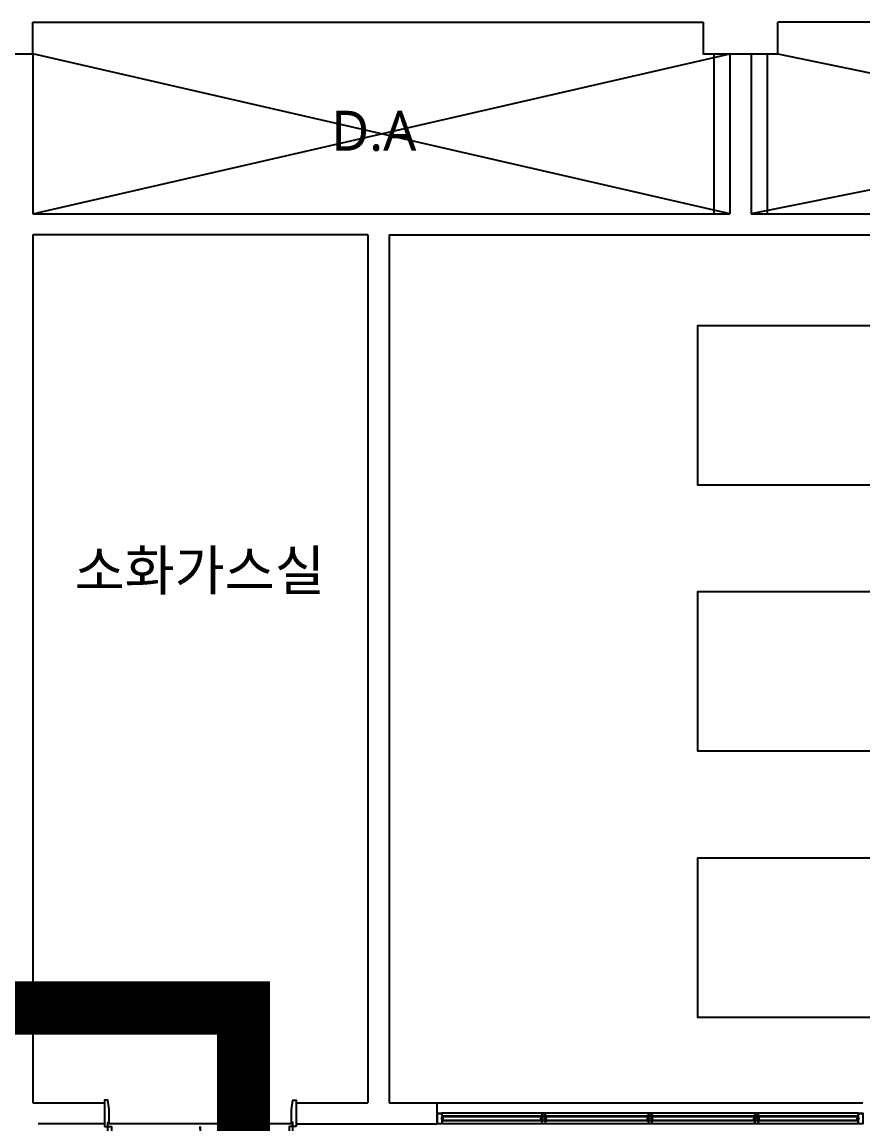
# Model space of a CAD drawing. Header units: millimetres. Extents: x -105683 to 94728, y -31127 to 151123.
# Drawn here: x 14125 to 22025, y 58345 to 68695 of the extents above; entities that cross this region are included whole.
import ezdxf
from ezdxf.enums import TextEntityAlignment as Align

# ---------------------------------------------------------------- set-up
doc = ezdxf.new("R2010")
doc.units = ezdxf.units.MM
doc.linetypes.add('HIDDEN', pattern=[9.525, 6.35, -3.175])
doc.layers.add('e-plan', color=9, linetype='Continuous')
doc.layers.add('구역', color=5, linetype='Continuous')
doc.styles.add('xr_plan$0$USUN', font='malgun_0.ttf')

# ---------------------------------------------------------------- blocks, each defined once
blk = doc.blocks.new('xr_plan$0$Dor_1800')
at = {"layer": 'e-plan'}
for points in [[(30, 125), (65, 125), (65, 995), (30, 995), (30, 125)], [(1770, 125), (1735, 125), (1735, 995), (1770, 995), (1770, 125)], [(0, 125), (30, 125), (30, 85), (45, 85), (45, -35), (30, -125), (0, -125), (0, 125)], [(1800, 125), (1770, 125), (1770, 85), (1755, 85), (1755, -35), (1770, -125), (1800, -125), (1800, 125)]]:
    blk.add_lwpolyline(points, dxfattribs=at)
for centre, start, end in [((30, 125), 0, 90), ((1770, 125), 90, 180)]:
    blk.add_arc(centre, 870, start, end, dxfattribs=at)
blk = doc.blocks.new('Xref-지하1층')
at = {"layer": 'e-plan', "linetype": 'Continuous'}
for p, q in [((17750, 80600), (24050, 80600)), ((32000, 80600), (24750, 80600)), ((17750, 80300), (17750, 78800)), ((24300, 80300), (24300, 78800)), ((24500, 80300), (24500, 78800)), ((17750, 78800), (24300, 78800)), ((24500, 78800), (32000, 78800)), ((17750, 78600), (17750, 70450)), ((20900, 78600), (17750, 78600)), ((20900, 78600), (20900, 70450)), ((21100, 78600), (21100, 70450)), ((21100, 78600), (32000, 78600)), ((17750, 70450), (18425, 70450)), ((17800, 70450), (18425, 70450)), ((18425, 70450), (18425, 70250)), ((20225, 70450), (20900, 70450)), ((20225, 70450), (20900, 70450)), ((20225, 70450), (20225, 70250)), ((21100, 70450), (21550, 70450)), ((21550, 70250), (21550, 70450)), ((21550, 70450), (25550, 70450)), ((18425, 70250), (17800, 70250)), ((20225, 70250), (21550, 70250))]:
    blk.add_line(p, q, dxfattribs=at)
at = {"layer": 'e-plan'}
for p, q in [((24300, 78800), (17750, 80300)), ((17750, 78800), (24300, 80300)), ((24150, 80300), (24150, 78800)), ((32000, 80300), (24500, 78800)), ((24650, 80300), (24650, 78800)), ((24750, 80300), (32000, 78800)), ((21608, 70300), (21584, 70300)), ((21608, 70300), (21584, 70300)), ((21590, 70302), (21589, 70302)), ((21589, 70302), (21589, 70301)), ((21590, 70302), (21589, 70302)), ((21589, 70302), (21589, 70301)), ((21589, 70301), (21589, 70301)), ((21589, 70301), (21589, 70301)), ((21589, 70300), (21589, 70299)), ((21589, 70300), (21589, 70299)), ((21589, 70299), (21589, 70299)), ((21589, 70299), (21589, 70299)), ((21590, 70298), (21589, 70298)), ((21590, 70298), (21589, 70298)), ((21590, 70302), (21591, 70302)), ((21590, 70302), (21590, 70301)), ((21590, 70302), (21591, 70302)), ((21590, 70302), (21590, 70301)), ((21590, 70301), (21591, 70301)), ((21590, 70301), (21591, 70301)), ((21590, 70299), (21591, 70299)), ((21590, 70299), (21590, 70298)), ((21590, 70299), (21591, 70299)), ((21590, 70299), (21590, 70298)), ((21590, 70298), (21591, 70298)), ((21590, 70298), (21591, 70298)), ((21592, 70302), (21595, 70302)), ((21592, 70302), (21595, 70302)), ((21592, 70301), (21595, 70301)), ((21592, 70301), (21595, 70301)), ((21592, 70299), (21595, 70299)), ((21592, 70299), (21595, 70299)), ((21592, 70298), (21595, 70298)), ((21592, 70298), (21595, 70298)), ((25505, 70350), (21595, 70350)), ((25490, 70322), (21595, 70322)), ((21610, 70322), (21595, 70322)), ((21595, 70322), (21595, 70320)), ((21610, 70322), (21595, 70322)), ((21595, 70322), (21595, 70320)), ((21597, 70320), (21595, 70320)), ((21597, 70320), (21595, 70320)), ((25490, 70318), (21595, 70318)), ((25490, 70282), (21595, 70282)), ((21595, 70280), (21595, 70278)), ((21597, 70280), (21595, 70280)), ((21595, 70280), (21595, 70278)), ((21597, 70280), (21595, 70280)), ((25490, 70278), (21595, 70278)), ((21595, 70278), (21610, 70278)), ((21595, 70278), (21610, 70278)), ((21600, 70321), (21597, 70321)), ((21597, 70321), (21597, 70320)), ((21600, 70321), (21597, 70321)), ((21597, 70321), (21597, 70320)), ((21597, 70302), (21599, 70302)), ((21597, 70302), (21599, 70302)), ((21597, 70301), (21599, 70301)), ((21597, 70301), (21599, 70301)), ((21597, 70299), (21599, 70299)), ((21597, 70299), (21599, 70299)), ((21597, 70298), (21599, 70298)), ((21597, 70298), (21599, 70298)), ((21597, 70280), (21597, 70279)), ((21597, 70280), (21597, 70279)), ((21597, 70279), (21600, 70279)), ((21597, 70279), (21600, 70279)), ((21600, 70279), (21600, 70321)), ((21600, 70279), (21600, 70321)), ((21601, 70302), (21602, 70302)), ((21601, 70302), (21602, 70302)), ((21601, 70301), (21602, 70301)), ((21601, 70301), (21602, 70301)), ((21601, 70299), (21602, 70299)), ((21601, 70299), (21602, 70299)), ((21601, 70298), (21602, 70298)), ((21601, 70298), (21602, 70298)), ((21608, 70321), (21602, 70321)), ((21602, 70279), (21602, 70321)), ((21608, 70321), (21602, 70321)), ((21602, 70279), (21602, 70321)), ((21602, 70296), (21602, 70304)), ((21602, 70304), (21603, 70304)), ((21602, 70296), (21602, 70304)), ((21602, 70304), (21603, 70304)), ((21603, 70296), (21602, 70296)), ((21603, 70296), (21602, 70296)), ((21602, 70279), (21608, 70279)), ((21602, 70279), (21608, 70279)), ((21604, 70304), (21603, 70304)), ((21604, 70304), (21603, 70304)), ((21603, 70300), (21604, 70301)), ((21603, 70300), (21604, 70301)), ((21603, 70300), (21603, 70300)), ((21603, 70300), (21604, 70299)), ((21603, 70300), (21603, 70300)), ((21603, 70300), (21604, 70299)), ((21603, 70296), (21604, 70296)), ((21603, 70296), (21604, 70296)), ((21605, 70303), (21604, 70304)), ((21605, 70303), (21604, 70304)), ((21604, 70301), (21605, 70302)), ((21604, 70301), (21605, 70302)), ((21604, 70299), (21605, 70299)), ((21604, 70299), (21605, 70299)), ((21604, 70296), (21605, 70297)), ((21604, 70296), (21605, 70297)), ((21605, 70301), (21605, 70303)), ((21605, 70303), (21605, 70303)), ((21605, 70302), (21605, 70303)), ((21605, 70301), (21605, 70303)), ((21605, 70303), (21605, 70303)), ((21605, 70302), (21605, 70303)), ((21605, 70299), (21605, 70301)), ((21605, 70299), (21605, 70301)), ((21605, 70298), (21605, 70299)), ((21605, 70299), (21605, 70298)), ((21605, 70298), (21605, 70299)), ((21605, 70299), (21605, 70298)), ((21605, 70297), (21605, 70298)), ((21605, 70297), (21605, 70298)), ((21608, 70318), (21608, 70321)), ((21608, 70318), (21608, 70321)), ((21608, 70318), (21610, 70318)), ((21608, 70318), (21610, 70318)), ((21608, 70279), (21608, 70282)), ((21608, 70282), (21610, 70282)), ((21608, 70279), (21608, 70282)), ((21608, 70282), (21610, 70282)), ((21610, 70318), (21610, 70322)), ((21610, 70318), (21610, 70322)), ((21610, 70278), (21610, 70282)), ((21610, 70278), (21610, 70282)), ((22520, 70322), (22535, 70322)), ((22520, 70318), (22520, 70322)), ((22520, 70318), (22520, 70322)), ((22520, 70322), (22535, 70322)), ((22522, 70318), (22520, 70318)), ((22522, 70318), (22520, 70318)), ((22520, 70278), (22520, 70282)), ((22522, 70282), (22520, 70282)), ((22520, 70278), (22520, 70282)), ((22522, 70282), (22520, 70282)), ((22535, 70278), (22520, 70278)), ((22535, 70278), (22520, 70278)), ((22522, 70321), (22528, 70321)), ((22522, 70318), (22522, 70321)), ((22522, 70321), (22528, 70321)), ((22522, 70318), (22522, 70321)), ((22522, 70300), (22546, 70300)), ((22522, 70300), (22546, 70300)), ((22522, 70279), (22522, 70282)), ((22522, 70279), (22522, 70282)), ((22528, 70279), (22522, 70279)), ((22528, 70279), (22522, 70279)), ((22525, 70303), (22526, 70304)), ((22525, 70303), (22526, 70304)), ((22525, 70301), (22525, 70303)), ((22525, 70303), (22525, 70303)), ((22525, 70302), (22525, 70303)), ((22525, 70301), (22525, 70303)), ((22525, 70303), (22525, 70303)), ((22525, 70302), (22525, 70303)), ((22526, 70301), (22525, 70302)), ((22526, 70301), (22525, 70302)), ((22525, 70299), (22525, 70301)), ((22525, 70299), (22525, 70301)), ((22525, 70298), (22525, 70299)), ((22526, 70299), (22525, 70299)), ((22525, 70299), (22525, 70298)), ((22525, 70298), (22525, 70299)), ((22525, 70299), (22525, 70298)), ((22526, 70299), (22525, 70299)), ((22525, 70297), (22525, 70298)), ((22525, 70297), (22525, 70298)), ((22526, 70296), (22525, 70297)), ((22526, 70296), (22525, 70297)), ((22526, 70304), (22527, 70304)), ((22526, 70304), (22527, 70304)), ((22527, 70300), (22526, 70301)), ((22527, 70300), (22526, 70301)), ((22527, 70300), (22526, 70299)), ((22527, 70300), (22526, 70299)), ((22527, 70296), (22526, 70296)), ((22527, 70296), (22526, 70296)), ((22528, 70304), (22527, 70304)), ((22528, 70304), (22527, 70304)), ((22527, 70300), (22527, 70300)), ((22527, 70300), (22527, 70300)), ((22527, 70296), (22528, 70296)), ((22527, 70296), (22528, 70296)), ((22528, 70279), (22528, 70321)), ((22528, 70279), (22528, 70321)), ((22528, 70296), (22528, 70304)), ((22528, 70296), (22528, 70304)), ((22529, 70302), (22528, 70302)), ((22529, 70302), (22528, 70302)), ((22529, 70301), (22528, 70301)), ((22529, 70301), (22528, 70301)), ((22529, 70299), (22528, 70299)), ((22529, 70299), (22528, 70299)), ((22529, 70298), (22528, 70298)), ((22529, 70298), (22528, 70298)), ((22530, 70321), (22533, 70321)), ((22530, 70279), (22530, 70321)), ((22530, 70321), (22533, 70321)), ((22530, 70279), (22530, 70321)), ((22533, 70279), (22530, 70279)), ((22533, 70279), (22530, 70279)), ((22533, 70302), (22531, 70302)), ((22533, 70302), (22531, 70302)), ((22533, 70301), (22531, 70301)), ((22533, 70301), (22531, 70301)), ((22533, 70299), (22531, 70299)), ((22533, 70299), (22531, 70299)), ((22533, 70298), (22531, 70298)), ((22533, 70298), (22531, 70298)), ((22533, 70321), (22533, 70320)), ((22533, 70321), (22533, 70320)), ((22533, 70320), (22535, 70320)), ((22533, 70320), (22535, 70320)), ((22533, 70280), (22533, 70279)), ((22533, 70280), (22535, 70280)), ((22533, 70280), (22533, 70279)), ((22533, 70280), (22535, 70280)), ((22535, 70322), (22535, 70320)), ((22535, 70322), (22535, 70320)), ((22538, 70302), (22535, 70302)), ((22538, 70302), (22535, 70302)), ((22538, 70301), (22535, 70301)), ((22538, 70301), (22535, 70301)), ((22538, 70299), (22535, 70299)), ((22538, 70299), (22535, 70299)), ((22538, 70298), (22535, 70298)), ((22538, 70298), (22535, 70298)), ((22535, 70280), (22535, 70278)), ((22535, 70280), (22535, 70278)), ((22540, 70302), (22539, 70302)), ((22540, 70302), (22539, 70302)), ((22540, 70301), (22539, 70301)), ((22540, 70301), (22539, 70301)), ((22540, 70299), (22539, 70299)), ((22540, 70299), (22539, 70299)), ((22540, 70298), (22539, 70298)), ((22540, 70298), (22539, 70298)), ((22540, 70302), (22540, 70301)), ((22540, 70302), (22541, 70302)), ((22540, 70302), (22540, 70301)), ((22540, 70302), (22541, 70302)), ((22540, 70299), (22540, 70298)), ((22540, 70299), (22540, 70298)), ((22540, 70298), (22541, 70298)), ((22540, 70298), (22541, 70298)), ((22541, 70302), (22541, 70301)), ((22541, 70302), (22541, 70301)), ((22541, 70301), (22541, 70301)), ((22541, 70301), (22541, 70301)), ((22541, 70300), (22541, 70299)), ((22541, 70300), (22541, 70299)), ((22541, 70299), (22541, 70299)), ((22541, 70299), (22541, 70299)), ((22578, 70300), (22554, 70300)), ((22578, 70300), (22554, 70300)), ((22560, 70302), (22559, 70302)), ((22559, 70302), (22559, 70301)), ((22560, 70302), (22559, 70302)), ((22559, 70302), (22559, 70301)), ((22559, 70301), (22559, 70301)), ((22559, 70301), (22559, 70301)), ((22559, 70300), (22559, 70299)), ((22559, 70300), (22559, 70299)), ((22559, 70299), (22559, 70299)), ((22559, 70299), (22559, 70299)), ((22560, 70298), (22559, 70298)), ((22560, 70298), (22559, 70298)), ((22560, 70302), (22561, 70302)), ((22560, 70302), (22560, 70301)), ((22560, 70302), (22561, 70302)), ((22560, 70302), (22560, 70301)), ((22560, 70301), (22561, 70301)), ((22560, 70301), (22561, 70301)), ((22560, 70299), (22561, 70299)), ((22560, 70299), (22560, 70298)), ((22560, 70299), (22561, 70299)), ((22560, 70299), (22560, 70298)), ((22560, 70298), (22561, 70298)), ((22560, 70298), (22561, 70298)), ((22562, 70302), (22565, 70302)), ((22562, 70302), (22565, 70302)), ((22562, 70301), (22565, 70301)), ((22562, 70301), (22565, 70301)), ((22562, 70299), (22565, 70299)), ((22562, 70299), (22565, 70299)), ((22562, 70298), (22565, 70298)), ((22562, 70298), (22565, 70298)), ((22580, 70322), (22565, 70322)), ((22565, 70322), (22565, 70320)), ((22580, 70322), (22565, 70322)), ((22565, 70322), (22565, 70320)), ((22567, 70320), (22565, 70320)), ((22567, 70320), (22565, 70320)), ((22565, 70280), (22565, 70278)), ((22567, 70280), (22565, 70280)), ((22565, 70280), (22565, 70278)), ((22567, 70280), (22565, 70280)), ((22565, 70278), (22580, 70278)), ((22565, 70278), (22580, 70278)), ((22570, 70321), (22567, 70321)), ((22567, 70321), (22567, 70320)), ((22570, 70321), (22567, 70321)), ((22567, 70321), (22567, 70320)), ((22567, 70302), (22569, 70302)), ((22567, 70302), (22569, 70302)), ((22567, 70301), (22569, 70301)), ((22567, 70301), (22569, 70301)), ((22567, 70299), (22569, 70299)), ((22567, 70299), (22569, 70299)), ((22567, 70298), (22569, 70298)), ((22567, 70298), (22569, 70298)), ((22567, 70280), (22567, 70279)), ((22567, 70280), (22567, 70279)), ((22567, 70279), (22570, 70279)), ((22567, 70279), (22570, 70279)), ((22570, 70279), (22570, 70321)), ((22570, 70279), (22570, 70321)), ((22571, 70302), (22572, 70302)), ((22571, 70302), (22572, 70302)), ((22571, 70301), (22572, 70301)), ((22571, 70301), (22572, 70301)), ((22571, 70299), (22572, 70299)), ((22571, 70299), (22572, 70299)), ((22571, 70298), (22572, 70298)), ((22571, 70298), (22572, 70298)), ((22578, 70321), (22572, 70321)), ((22572, 70279), (22572, 70321)), ((22578, 70321), (22572, 70321)), ((22572, 70279), (22572, 70321)), ((22572, 70296), (22572, 70304)), ((22572, 70304), (22573, 70304)), ((22572, 70296), (22572, 70304)), ((22572, 70304), (22573, 70304)), ((22573, 70296), (22572, 70296)), ((22573, 70296), (22572, 70296)), ((22572, 70279), (22578, 70279)), ((22572, 70279), (22578, 70279)), ((22574, 70304), (22573, 70304)), ((22574, 70304), (22573, 70304)), ((22573, 70300), (22574, 70301)), ((22573, 70300), (22574, 70301)), ((22573, 70300), (22573, 70300)), ((22573, 70300), (22574, 70299)), ((22573, 70300), (22573, 70300)), ((22573, 70300), (22574, 70299)), ((22573, 70296), (22574, 70296)), ((22573, 70296), (22574, 70296)), ((22575, 70303), (22574, 70304)), ((22575, 70303), (22574, 70304)), ((22574, 70301), (22575, 70302)), ((22574, 70301), (22575, 70302)), ((22574, 70299), (22575, 70299)), ((22574, 70299), (22575, 70299)), ((22574, 70296), (22575, 70297)), ((22574, 70296), (22575, 70297)), ((22575, 70301), (22575, 70303)), ((22575, 70303), (22575, 70303)), ((22575, 70302), (22575, 70303)), ((22575, 70301), (22575, 70303)), ((22575, 70303), (22575, 70303)), ((22575, 70302), (22575, 70303)), ((22575, 70299), (22575, 70301)), ((22575, 70299), (22575, 70301)), ((22575, 70298), (22575, 70299)), ((22575, 70299), (22575, 70298)), ((22575, 70298), (22575, 70299)), ((22575, 70299), (22575, 70298)), ((22575, 70297), (22575, 70298)), ((22575, 70297), (22575, 70298)), ((22578, 70318), (22578, 70321)), ((22578, 70318), (22578, 70321)), ((22578, 70318), (22580, 70318)), ((22578, 70318), (22580, 70318)), ((22578, 70279), (22578, 70282)), ((22578, 70282), (22580, 70282)), ((22578, 70279), (22578, 70282)), ((22578, 70282), (22580, 70282)), ((22580, 70318), (22580, 70322)), ((22580, 70318), (22580, 70322)), ((22580, 70278), (22580, 70282)), ((22580, 70278), (22580, 70282)), ((23520, 70322), (23535, 70322)), ((23520, 70318), (23520, 70322)), ((23520, 70318), (23520, 70322)), ((23520, 70322), (23535, 70322)), ((23522, 70318), (23520, 70318)), ((23522, 70318), (23520, 70318)), ((23520, 70278), (23520, 70282)), ((23522, 70282), (23520, 70282)), ((23520, 70278), (23520, 70282)), ((23522, 70282), (23520, 70282)), ((23535, 70278), (23520, 70278)), ((23535, 70278), (23520, 70278)), ((23522, 70321), (23528, 70321)), ((23522, 70318), (23522, 70321)), ((23522, 70321), (23528, 70321)), ((23522, 70318), (23522, 70321)), ((23522, 70300), (23546, 70300)), ((23522, 70300), (23546, 70300)), ((23522, 70279), (23522, 70282)), ((23522, 70279), (23522, 70282)), ((23528, 70279), (23522, 70279)), ((23528, 70279), (23522, 70279)), ((23525, 70303), (23526, 70304)), ((23525, 70303), (23526, 70304)), ((23525, 70301), (23525, 70303)), ((23525, 70303), (23525, 70303)), ((23525, 70302), (23525, 70303)), ((23525, 70301), (23525, 70303)), ((23525, 70303), (23525, 70303)), ((23525, 70302), (23525, 70303)), ((23526, 70301), (23525, 70302)), ((23526, 70301), (23525, 70302)), ((23525, 70299), (23525, 70301)), ((23525, 70299), (23525, 70301)), ((23525, 70298), (23525, 70299)), ((23526, 70299), (23525, 70299)), ((23525, 70299), (23525, 70298)), ((23525, 70298), (23525, 70299)), ((23525, 70299), (23525, 70298)), ((23526, 70299), (23525, 70299)), ((23525, 70297), (23525, 70298)), ((23525, 70297), (23525, 70298)), ((23526, 70296), (23525, 70297)), ((23526, 70296), (23525, 70297)), ((23526, 70304), (23527, 70304)), ((23526, 70304), (23527, 70304)), ((23527, 70300), (23526, 70301)), ((23527, 70300), (23526, 70301)), ((23527, 70300), (23526, 70299)), ((23527, 70300), (23526, 70299)), ((23527, 70296), (23526, 70296)), ((23527, 70296), (23526, 70296)), ((23528, 70304), (23527, 70304)), ((23528, 70304), (23527, 70304)), ((23527, 70300), (23527, 70300)), ((23527, 70300), (23527, 70300)), ((23527, 70296), (23528, 70296)), ((23527, 70296), (23528, 70296)), ((23528, 70279), (23528, 70321)), ((23528, 70279), (23528, 70321)), ((23528, 70296), (23528, 70304)), ((23528, 70296), (23528, 70304)), ((23529, 70302), (23528, 70302)), ((23529, 70302), (23528, 70302)), ((23529, 70301), (23528, 70301)), ((23529, 70301), (23528, 70301)), ((23529, 70299), (23528, 70299)), ((23529, 70299), (23528, 70299)), ((23529, 70298), (23528, 70298)), ((23529, 70298), (23528, 70298)), ((23530, 70321), (23533, 70321)), ((23530, 70279), (23530, 70321)), ((23530, 70321), (23533, 70321)), ((23530, 70279), (23530, 70321)), ((23533, 70279), (23530, 70279)), ((23533, 70279), (23530, 70279)), ((23533, 70302), (23531, 70302)), ((23533, 70302), (23531, 70302)), ((23533, 70301), (23531, 70301)), ((23533, 70301), (23531, 70301)), ((23533, 70299), (23531, 70299)), ((23533, 70299), (23531, 70299)), ((23533, 70298), (23531, 70298)), ((23533, 70298), (23531, 70298)), ((23533, 70321), (23533, 70320)), ((23533, 70321), (23533, 70320)), ((23533, 70320), (23535, 70320)), ((23533, 70320), (23535, 70320)), ((23533, 70280), (23533, 70279)), ((23533, 70280), (23535, 70280)), ((23533, 70280), (23533, 70279)), ((23533, 70280), (23535, 70280)), ((23535, 70322), (23535, 70320)), ((23535, 70322), (23535, 70320)), ((23538, 70302), (23535, 70302)), ((23538, 70302), (23535, 70302)), ((23538, 70301), (23535, 70301)), ((23538, 70301), (23535, 70301)), ((23538, 70299), (23535, 70299)), ((23538, 70299), (23535, 70299)), ((23538, 70298), (23535, 70298)), ((23538, 70298), (23535, 70298)), ((23535, 70280), (23535, 70278)), ((23535, 70280), (23535, 70278)), ((23540, 70302), (23539, 70302)), ((23540, 70302), (23539, 70302)), ((23540, 70301), (23539, 70301)), ((23540, 70301), (23539, 70301)), ((23540, 70299), (23539, 70299)), ((23540, 70299), (23539, 70299)), ((23540, 70298), (23539, 70298)), ((23540, 70298), (23539, 70298)), ((23540, 70302), (23540, 70301)), ((23540, 70302), (23541, 70302)), ((23540, 70302), (23540, 70301)), ((23540, 70302), (23541, 70302)), ((23540, 70299), (23540, 70298)), ((23540, 70299), (23540, 70298)), ((23540, 70298), (23541, 70298)), ((23540, 70298), (23541, 70298)), ((23541, 70302), (23541, 70301)), ((23541, 70302), (23541, 70301)), ((23541, 70301), (23541, 70301)), ((23541, 70301), (23541, 70301)), ((23541, 70300), (23541, 70299)), ((23541, 70300), (23541, 70299)), ((23541, 70299), (23541, 70299)), ((23541, 70299), (23541, 70299)), ((23578, 70300), (23554, 70300)), ((23578, 70300), (23554, 70300)), ((23560, 70302), (23559, 70302)), ((23559, 70302), (23559, 70301)), ((23560, 70302), (23559, 70302)), ((23559, 70302), (23559, 70301)), ((23559, 70301), (23559, 70301)), ((23559, 70301), (23559, 70301)), ((23559, 70300), (23559, 70299)), ((23559, 70300), (23559, 70299)), ((23559, 70299), (23559, 70299)), ((23559, 70299), (23559, 70299)), ((23560, 70298), (23559, 70298)), ((23560, 70298), (23559, 70298)), ((23560, 70302), (23561, 70302)), ((23560, 70302), (23560, 70301)), ((23560, 70302), (23561, 70302)), ((23560, 70302), (23560, 70301)), ((23560, 70301), (23561, 70301)), ((23560, 70301), (23561, 70301)), ((23560, 70299), (23561, 70299)), ((23560, 70299), (23560, 70298)), ((23560, 70299), (23561, 70299)), ((23560, 70299), (23560, 70298)), ((23560, 70298), (23561, 70298)), ((23560, 70298), (23561, 70298)), ((23562, 70302), (23565, 70302)), ((23562, 70302), (23565, 70302)), ((23562, 70301), (23565, 70301)), ((23562, 70301), (23565, 70301)), ((23562, 70299), (23565, 70299)), ((23562, 70299), (23565, 70299)), ((23562, 70298), (23565, 70298)), ((23562, 70298), (23565, 70298)), ((23580, 70322), (23565, 70322)), ((23565, 70322), (23565, 70320)), ((23580, 70322), (23565, 70322)), ((23565, 70322), (23565, 70320)), ((23567, 70320), (23565, 70320)), ((23567, 70320), (23565, 70320)), ((23565, 70280), (23565, 70278)), ((23567, 70280), (23565, 70280)), ((23565, 70280), (23565, 70278)), ((23567, 70280), (23565, 70280)), ((23565, 70278), (23580, 70278)), ((23565, 70278), (23580, 70278)), ((23570, 70321), (23567, 70321)), ((23567, 70321), (23567, 70320)), ((23570, 70321), (23567, 70321)), ((23567, 70321), (23567, 70320)), ((23567, 70302), (23569, 70302)), ((23567, 70302), (23569, 70302)), ((23567, 70301), (23569, 70301)), ((23567, 70301), (23569, 70301)), ((23567, 70299), (23569, 70299)), ((23567, 70299), (23569, 70299)), ((23567, 70298), (23569, 70298)), ((23567, 70298), (23569, 70298)), ((23567, 70280), (23567, 70279)), ((23567, 70280), (23567, 70279)), ((23567, 70279), (23570, 70279)), ((23567, 70279), (23570, 70279)), ((23570, 70279), (23570, 70321)), ((23570, 70279), (23570, 70321)), ((23571, 70302), (23572, 70302)), ((23571, 70302), (23572, 70302)), ((23571, 70301), (23572, 70301)), ((23571, 70301), (23572, 70301)), ((23571, 70299), (23572, 70299)), ((23571, 70299), (23572, 70299)), ((23571, 70298), (23572, 70298)), ((23571, 70298), (23572, 70298)), ((23578, 70321), (23572, 70321)), ((23572, 70279), (23572, 70321)), ((23578, 70321), (23572, 70321)), ((23572, 70279), (23572, 70321)), ((23572, 70296), (23572, 70304)), ((23572, 70304), (23573, 70304)), ((23572, 70296), (23572, 70304)), ((23572, 70304), (23573, 70304)), ((23573, 70296), (23572, 70296)), ((23573, 70296), (23572, 70296)), ((23572, 70279), (23578, 70279)), ((23572, 70279), (23578, 70279)), ((23574, 70304), (23573, 70304)), ((23574, 70304), (23573, 70304)), ((23573, 70300), (23574, 70301)), ((23573, 70300), (23574, 70301)), ((23573, 70300), (23573, 70300)), ((23573, 70300), (23574, 70299)), ((23573, 70300), (23573, 70300)), ((23573, 70300), (23574, 70299)), ((23573, 70296), (23574, 70296)), ((23573, 70296), (23574, 70296)), ((23575, 70303), (23574, 70304)), ((23575, 70303), (23574, 70304)), ((23574, 70301), (23575, 70302)), ((23574, 70301), (23575, 70302)), ((23574, 70299), (23575, 70299)), ((23574, 70299), (23575, 70299)), ((23574, 70296), (23575, 70297)), ((23574, 70296), (23575, 70297)), ((23575, 70301), (23575, 70303)), ((23575, 70303), (23575, 70303)), ((23575, 70302), (23575, 70303)), ((23575, 70301), (23575, 70303)), ((23575, 70303), (23575, 70303)), ((23575, 70302), (23575, 70303)), ((23575, 70299), (23575, 70301)), ((23575, 70299), (23575, 70301)), ((23575, 70298), (23575, 70299)), ((23575, 70299), (23575, 70298)), ((23575, 70298), (23575, 70299)), ((23575, 70299), (23575, 70298)), ((23575, 70297), (23575, 70298)), ((23575, 70297), (23575, 70298)), ((23578, 70318), (23578, 70321)), ((23578, 70318), (23578, 70321)), ((23578, 70318), (23580, 70318)), ((23578, 70318), (23580, 70318)), ((23578, 70279), (23578, 70282)), ((23578, 70282), (23580, 70282)), ((23578, 70279), (23578, 70282)), ((23578, 70282), (23580, 70282)), ((23580, 70318), (23580, 70322)), ((23580, 70318), (23580, 70322)), ((23580, 70278), (23580, 70282)), ((23580, 70278), (23580, 70282)), ((24520, 70322), (24535, 70322)), ((24520, 70318), (24520, 70322)), ((24520, 70318), (24520, 70322)), ((24520, 70322), (24535, 70322)), ((24522, 70318), (24520, 70318)), ((24522, 70318), (24520, 70318)), ((24520, 70278), (24520, 70282)), ((24522, 70282), (24520, 70282)), ((24520, 70278), (24520, 70282)), ((24522, 70282), (24520, 70282)), ((24535, 70278), (24520, 70278)), ((24535, 70278), (24520, 70278)), ((24522, 70321), (24528, 70321)), ((24522, 70318), (24522, 70321)), ((24522, 70321), (24528, 70321)), ((24522, 70318), (24522, 70321)), ((24522, 70300), (24546, 70300)), ((24522, 70300), (24546, 70300)), ((24522, 70279), (24522, 70282)), ((24522, 70279), (24522, 70282)), ((24528, 70279), (24522, 70279)), ((24528, 70279), (24522, 70279)), ((24525, 70303), (24526, 70304)), ((24525, 70303), (24526, 70304)), ((24525, 70301), (24525, 70303)), ((24525, 70303), (24525, 70303)), ((24525, 70302), (24525, 70303)), ((24525, 70301), (24525, 70303)), ((24525, 70303), (24525, 70303)), ((24525, 70302), (24525, 70303)), ((24526, 70301), (24525, 70302)), ((24526, 70301), (24525, 70302)), ((24525, 70299), (24525, 70301)), ((24525, 70299), (24525, 70301)), ((24525, 70298), (24525, 70299)), ((24526, 70299), (24525, 70299)), ((24525, 70299), (24525, 70298)), ((24525, 70298), (24525, 70299)), ((24525, 70299), (24525, 70298)), ((24526, 70299), (24525, 70299)), ((24525, 70297), (24525, 70298)), ((24525, 70297), (24525, 70298)), ((24526, 70296), (24525, 70297)), ((24526, 70296), (24525, 70297)), ((24526, 70304), (24527, 70304)), ((24526, 70304), (24527, 70304)), ((24527, 70300), (24526, 70301)), ((24527, 70300), (24526, 70301)), ((24527, 70300), (24526, 70299)), ((24527, 70300), (24526, 70299)), ((24527, 70296), (24526, 70296)), ((24527, 70296), (24526, 70296)), ((24528, 70304), (24527, 70304)), ((24528, 70304), (24527, 70304)), ((24527, 70300), (24527, 70300)), ((24527, 70300), (24527, 70300)), ((24527, 70296), (24528, 70296)), ((24527, 70296), (24528, 70296)), ((24528, 70279), (24528, 70321)), ((24528, 70279), (24528, 70321)), ((24528, 70296), (24528, 70304)), ((24528, 70296), (24528, 70304)), ((24529, 70302), (24528, 70302)), ((24529, 70302), (24528, 70302)), ((24529, 70301), (24528, 70301)), ((24529, 70301), (24528, 70301)), ((24529, 70299), (24528, 70299)), ((24529, 70299), (24528, 70299)), ((24529, 70298), (24528, 70298)), ((24529, 70298), (24528, 70298)), ((24530, 70321), (24533, 70321)), ((24530, 70279), (24530, 70321)), ((24530, 70321), (24533, 70321)), ((24530, 70279), (24530, 70321)), ((24533, 70279), (24530, 70279)), ((24533, 70279), (24530, 70279)), ((24533, 70302), (24531, 70302)), ((24533, 70302), (24531, 70302)), ((24533, 70301), (24531, 70301)), ((24533, 70301), (24531, 70301)), ((24533, 70299), (24531, 70299)), ((24533, 70299), (24531, 70299)), ((24533, 70298), (24531, 70298)), ((24533, 70298), (24531, 70298)), ((24533, 70321), (24533, 70320)), ((24533, 70321), (24533, 70320)), ((24533, 70320), (24535, 70320)), ((24533, 70320), (24535, 70320)), ((24533, 70280), (24533, 70279)), ((24533, 70280), (24535, 70280)), ((24533, 70280), (24533, 70279)), ((24533, 70280), (24535, 70280)), ((24535, 70322), (24535, 70320)), ((24535, 70322), (24535, 70320)), ((24538, 70302), (24535, 70302)), ((24538, 70302), (24535, 70302)), ((24538, 70301), (24535, 70301)), ((24538, 70301), (24535, 70301)), ((24538, 70299), (24535, 70299)), ((24538, 70299), (24535, 70299)), ((24538, 70298), (24535, 70298)), ((24538, 70298), (24535, 70298)), ((24535, 70280), (24535, 70278)), ((24535, 70280), (24535, 70278)), ((24540, 70302), (24539, 70302)), ((24540, 70302), (24539, 70302)), ((24540, 70301), (24539, 70301)), ((24540, 70301), (24539, 70301)), ((24540, 70299), (24539, 70299)), ((24540, 70299), (24539, 70299)), ((24540, 70298), (24539, 70298)), ((24540, 70298), (24539, 70298)), ((24540, 70302), (24540, 70301)), ((24540, 70302), (24541, 70302)), ((24540, 70302), (24540, 70301)), ((24540, 70302), (24541, 70302)), ((24540, 70299), (24540, 70298)), ((24540, 70299), (24540, 70298)), ((24540, 70298), (24541, 70298)), ((24540, 70298), (24541, 70298)), ((24541, 70302), (24541, 70301)), ((24541, 70302), (24541, 70301)), ((24541, 70301), (24541, 70301)), ((24541, 70301), (24541, 70301)), ((24541, 70300), (24541, 70299)), ((24541, 70300), (24541, 70299)), ((24541, 70299), (24541, 70299)), ((24541, 70299), (24541, 70299)), ((24578, 70300), (24554, 70300)), ((24578, 70300), (24554, 70300)), ((24560, 70302), (24559, 70302)), ((24559, 70302), (24559, 70301)), ((24560, 70302), (24559, 70302)), ((24559, 70302), (24559, 70301)), ((24559, 70301), (24559, 70301)), ((24559, 70301), (24559, 70301)), ((24559, 70300), (24559, 70299)), ((24559, 70300), (24559, 70299)), ((24559, 70299), (24559, 70299)), ((24559, 70299), (24559, 70299)), ((24560, 70298), (24559, 70298)), ((24560, 70298), (24559, 70298)), ((24560, 70302), (24561, 70302)), ((24560, 70302), (24560, 70301)), ((24560, 70302), (24561, 70302)), ((24560, 70302), (24560, 70301)), ((24560, 70301), (24561, 70301)), ((24560, 70301), (24561, 70301)), ((24560, 70299), (24561, 70299)), ((24560, 70299), (24560, 70298)), ((24560, 70299), (24561, 70299)), ((24560, 70299), (24560, 70298)), ((24560, 70298), (24561, 70298)), ((24560, 70298), (24561, 70298)), ((24562, 70302), (24565, 70302)), ((24562, 70302), (24565, 70302)), ((24562, 70301), (24565, 70301)), ((24562, 70301), (24565, 70301)), ((24562, 70299), (24565, 70299)), ((24562, 70299), (24565, 70299)), ((24562, 70298), (24565, 70298)), ((24562, 70298), (24565, 70298)), ((24580, 70322), (24565, 70322)), ((24565, 70322), (24565, 70320)), ((24580, 70322), (24565, 70322)), ((24565, 70322), (24565, 70320)), ((24567, 70320), (24565, 70320)), ((24567, 70320), (24565, 70320)), ((24565, 70280), (24565, 70278)), ((24567, 70280), (24565, 70280)), ((24565, 70280), (24565, 70278)), ((24567, 70280), (24565, 70280)), ((24565, 70278), (24580, 70278)), ((24565, 70278), (24580, 70278)), ((24570, 70321), (24567, 70321)), ((24567, 70321), (24567, 70320)), ((24570, 70321), (24567, 70321)), ((24567, 70321), (24567, 70320)), ((24567, 70302), (24569, 70302)), ((24567, 70302), (24569, 70302)), ((24567, 70301), (24569, 70301)), ((24567, 70301), (24569, 70301)), ((24567, 70299), (24569, 70299)), ((24567, 70299), (24569, 70299)), ((24567, 70298), (24569, 70298)), ((24567, 70298), (24569, 70298)), ((24567, 70280), (24567, 70279)), ((24567, 70280), (24567, 70279)), ((24567, 70279), (24570, 70279)), ((24567, 70279), (24570, 70279)), ((24570, 70279), (24570, 70321)), ((24570, 70279), (24570, 70321)), ((24571, 70302), (24572, 70302)), ((24571, 70302), (24572, 70302)), ((24571, 70301), (24572, 70301)), ((24571, 70301), (24572, 70301)), ((24571, 70299), (24572, 70299)), ((24571, 70299), (24572, 70299)), ((24571, 70298), (24572, 70298)), ((24571, 70298), (24572, 70298)), ((24578, 70321), (24572, 70321)), ((24572, 70279), (24572, 70321)), ((24578, 70321), (24572, 70321)), ((24572, 70279), (24572, 70321)), ((24572, 70296), (24572, 70304)), ((24572, 70304), (24573, 70304)), ((24572, 70296), (24572, 70304)), ((24572, 70304), (24573, 70304)), ((24573, 70296), (24572, 70296)), ((24573, 70296), (24572, 70296)), ((24572, 70279), (24578, 70279)), ((24572, 70279), (24578, 70279)), ((24574, 70304), (24573, 70304)), ((24574, 70304), (24573, 70304)), ((24573, 70300), (24574, 70301)), ((24573, 70300), (24574, 70301)), ((24573, 70300), (24573, 70300)), ((24573, 70300), (24574, 70299)), ((24573, 70300), (24573, 70300)), ((24573, 70300), (24574, 70299)), ((24573, 70296), (24574, 70296)), ((24573, 70296), (24574, 70296)), ((24575, 70303), (24574, 70304)), ((24575, 70303), (24574, 70304)), ((24574, 70301), (24575, 70302)), ((24574, 70301), (24575, 70302)), ((24574, 70299), (24575, 70299)), ((24574, 70299), (24575, 70299)), ((24574, 70296), (24575, 70297)), ((24574, 70296), (24575, 70297)), ((24575, 70301), (24575, 70303)), ((24575, 70303), (24575, 70303)), ((24575, 70302), (24575, 70303)), ((24575, 70301), (24575, 70303)), ((24575, 70303), (24575, 70303)), ((24575, 70302), (24575, 70303)), ((24575, 70299), (24575, 70301)), ((24575, 70299), (24575, 70301)), ((24575, 70298), (24575, 70299)), ((24575, 70299), (24575, 70298)), ((24575, 70298), (24575, 70299)), ((24575, 70299), (24575, 70298)), ((24575, 70297), (24575, 70298)), ((24575, 70297), (24575, 70298)), ((24578, 70318), (24578, 70321)), ((24578, 70318), (24578, 70321)), ((24578, 70318), (24580, 70318)), ((24578, 70318), (24580, 70318)), ((24578, 70279), (24578, 70282)), ((24578, 70282), (24580, 70282)), ((24578, 70279), (24578, 70282)), ((24578, 70282), (24580, 70282)), ((24580, 70318), (24580, 70322)), ((24580, 70318), (24580, 70322)), ((24580, 70278), (24580, 70282)), ((24580, 70278), (24580, 70282)), ((25490, 70318), (25490, 70322)), ((25490, 70322), (25505, 70322)), ((25490, 70318), (25490, 70322)), ((25490, 70322), (25505, 70322)), ((25492, 70318), (25490, 70318)), ((25492, 70318), (25490, 70318)), ((25490, 70278), (25490, 70282)), ((25492, 70282), (25490, 70282)), ((25490, 70278), (25490, 70282)), ((25492, 70282), (25490, 70282)), ((25505, 70278), (25490, 70278)), ((25505, 70278), (25490, 70278)), ((25492, 70321), (25498, 70321)), ((25492, 70318), (25492, 70321)), ((25492, 70321), (25498, 70321)), ((25492, 70318), (25492, 70321)), ((25492, 70300), (25516, 70300)), ((25492, 70300), (25516, 70300)), ((25492, 70279), (25492, 70282)), ((25492, 70279), (25492, 70282)), ((25498, 70279), (25492, 70279)), ((25498, 70279), (25492, 70279)), ((25495, 70303), (25496, 70304)), ((25495, 70303), (25496, 70304)), ((25495, 70301), (25495, 70303)), ((25495, 70303), (25495, 70303)), ((25495, 70302), (25495, 70303)), ((25495, 70301), (25495, 70303)), ((25495, 70303), (25495, 70303)), ((25495, 70302), (25495, 70303)), ((25496, 70301), (25495, 70302)), ((25496, 70301), (25495, 70302)), ((25495, 70299), (25495, 70301)), ((25495, 70299), (25495, 70301)), ((25495, 70298), (25495, 70299)), ((25496, 70299), (25495, 70299)), ((25495, 70299), (25495, 70298)), ((25495, 70298), (25495, 70299)), ((25496, 70299), (25495, 70299)), ((25495, 70299), (25495, 70298)), ((25495, 70297), (25495, 70298)), ((25495, 70297), (25495, 70298)), ((25496, 70296), (25495, 70297)), ((25496, 70296), (25495, 70297)), ((25496, 70304), (25497, 70304)), ((25496, 70304), (25497, 70304)), ((25497, 70300), (25496, 70301)), ((25497, 70300), (25496, 70301)), ((25497, 70300), (25496, 70299)), ((25497, 70300), (25496, 70299)), ((25497, 70296), (25496, 70296)), ((25497, 70296), (25496, 70296)), ((25498, 70304), (25497, 70304)), ((25498, 70304), (25497, 70304)), ((25497, 70300), (25497, 70300)), ((25497, 70300), (25497, 70300)), ((25497, 70296), (25498, 70296)), ((25497, 70296), (25498, 70296)), ((25498, 70279), (25498, 70321)), ((25498, 70279), (25498, 70321)), ((25498, 70296), (25498, 70304)), ((25498, 70296), (25498, 70304)), ((25499, 70302), (25498, 70302)), ((25499, 70302), (25498, 70302)), ((25499, 70301), (25498, 70301)), ((25499, 70301), (25498, 70301)), ((25499, 70299), (25498, 70299)), ((25499, 70299), (25498, 70299)), ((25499, 70298), (25498, 70298)), ((25499, 70298), (25498, 70298)), ((25500, 70321), (25503, 70321)), ((25500, 70279), (25500, 70321)), ((25500, 70321), (25503, 70321)), ((25500, 70279), (25500, 70321)), ((25503, 70279), (25500, 70279)), ((25503, 70279), (25500, 70279)), ((25503, 70302), (25501, 70302)), ((25503, 70302), (25501, 70302)), ((25503, 70301), (25501, 70301)), ((25503, 70301), (25501, 70301)), ((25503, 70299), (25501, 70299)), ((25503, 70299), (25501, 70299)), ((25503, 70298), (25501, 70298)), ((25503, 70298), (25501, 70298)), ((25503, 70321), (25503, 70320)), ((25503, 70321), (25503, 70320)), ((25503, 70320), (25505, 70320)), ((25503, 70320), (25505, 70320)), ((25503, 70280), (25503, 70279)), ((25503, 70280), (25505, 70280)), ((25503, 70280), (25503, 70279)), ((25503, 70280), (25505, 70280)), ((25505, 70350), (25550, 70350)), ((25505, 70322), (25505, 70320)), ((25505, 70322), (25505, 70320)), ((25508, 70302), (25505, 70302)), ((25508, 70302), (25505, 70302)), ((25508, 70301), (25505, 70301)), ((25508, 70301), (25505, 70301)), ((25508, 70299), (25505, 70299)), ((25508, 70299), (25505, 70299)), ((25508, 70298), (25505, 70298)), ((25508, 70298), (25505, 70298)), ((25505, 70280), (25505, 70278)), ((25505, 70280), (25505, 70278)), ((25507, 70348), (25548, 70348)), ((25510, 70302), (25509, 70302)), ((25510, 70302), (25509, 70302)), ((25510, 70301), (25509, 70301)), ((25510, 70301), (25509, 70301)), ((25510, 70299), (25509, 70299)), ((25510, 70299), (25509, 70299)), ((25510, 70298), (25509, 70298)), ((25510, 70298), (25509, 70298)), ((25510, 70302), (25510, 70301)), ((25510, 70302), (25511, 70302)), ((25510, 70302), (25510, 70301)), ((25510, 70302), (25511, 70302)), ((25510, 70299), (25510, 70298)), ((25510, 70299), (25510, 70298)), ((25510, 70298), (25511, 70298)), ((25510, 70298), (25511, 70298)), ((25511, 70302), (25511, 70301)), ((25511, 70302), (25511, 70301)), ((25511, 70301), (25511, 70301)), ((25511, 70301), (25511, 70301)), ((25511, 70300), (25511, 70299)), ((25511, 70300), (25511, 70299)), ((25511, 70299), (25511, 70299)), ((25511, 70299), (25511, 70299)), ((18455, 70253), (20195, 70253)), ((25505, 70250), (21595, 70250)), ((25548, 70252), (25507, 70252))]:
    blk.add_line(p, q, dxfattribs=at)
for points in [[(17050, 80600), (17050, 80300), (17750, 80300), (17750, 80600)], [(24050, 80600), (24050, 80300), (24750, 80300), (24750, 80600)], [(21595, 70250), (21550, 70250), (21550, 70350), (21595, 70350), (21595, 70250)], [(25550, 70250), (25505, 70250), (25505, 70350), (25550, 70350), (25550, 70250)]]:
    blk.add_lwpolyline(points, dxfattribs=at)
for points in [[(27200, 76250), (24000, 76250), (24000, 77750), (27200, 77750)], [(27200, 73750), (24000, 73750), (24000, 75250), (27200, 75250)], [(27200, 71250), (24000, 71250), (24000, 72750), (27200, 72750)], [(21552, 70348), (21593, 70348), (21593, 70252), (21552, 70252)], [(22535, 70350), (22565, 70350), (22565, 70250), (22535, 70250)], [(22537, 70348), (22563, 70348), (22563, 70252), (22537, 70252)], [(23535, 70350), (23565, 70350), (23565, 70250), (23535, 70250)], [(23537, 70348), (23563, 70348), (23563, 70252), (23537, 70252)], [(24535, 70350), (24565, 70350), (24565, 70250), (24535, 70250)], [(24537, 70348), (24563, 70348), (24563, 70252), (24537, 70252)], [(25507, 70348), (25548, 70348), (25548, 70252), (25507, 70252)]]:
    blk.add_lwpolyline(points, close=True, dxfattribs=at)
at = {"layer": 'e-plan', "linetype": 'Continuous', "xscale": -1, "rotation": 180}
blk.add_blockref('xr_plan$0$Dor_1800', (18425, 70350), dxfattribs=at)
at = {"layer": 'e-plan', "style": 'xr_plan$0$USUN'}
blk.add_text('D.A', height=375, dxfattribs=at).set_placement((20955, 79579), align=Align.MIDDLE_CENTER)
at = {"layer": 'e-plan', "ltscale": 3, "style": 'xr_plan$0$USUN'}
blk.add_text('소화가스실', height=375, dxfattribs=at).set_placement((19319, 75450), align=Align.MIDDLE_CENTER)

msp = doc.modelspace()

# ---------------------------------------------------------------- linework, layer by layer
at = {"layer": '구역', "color": 7, "linetype": 'HIDDEN', "ltscale": 2, "const_width": 500}
msp.add_lwpolyline([(-9968, 59435), (16206, 59435), (16206, 54655), (-9968, 54655)], close=True, dxfattribs=at)

# ---------------------------------------------------------------- block references
at = {"layer": 'e-plan'}
msp.add_blockref('Xref-지하1층', (-3525, -11905), dxfattribs=at)

doc.saveas('drawing.dxf')
